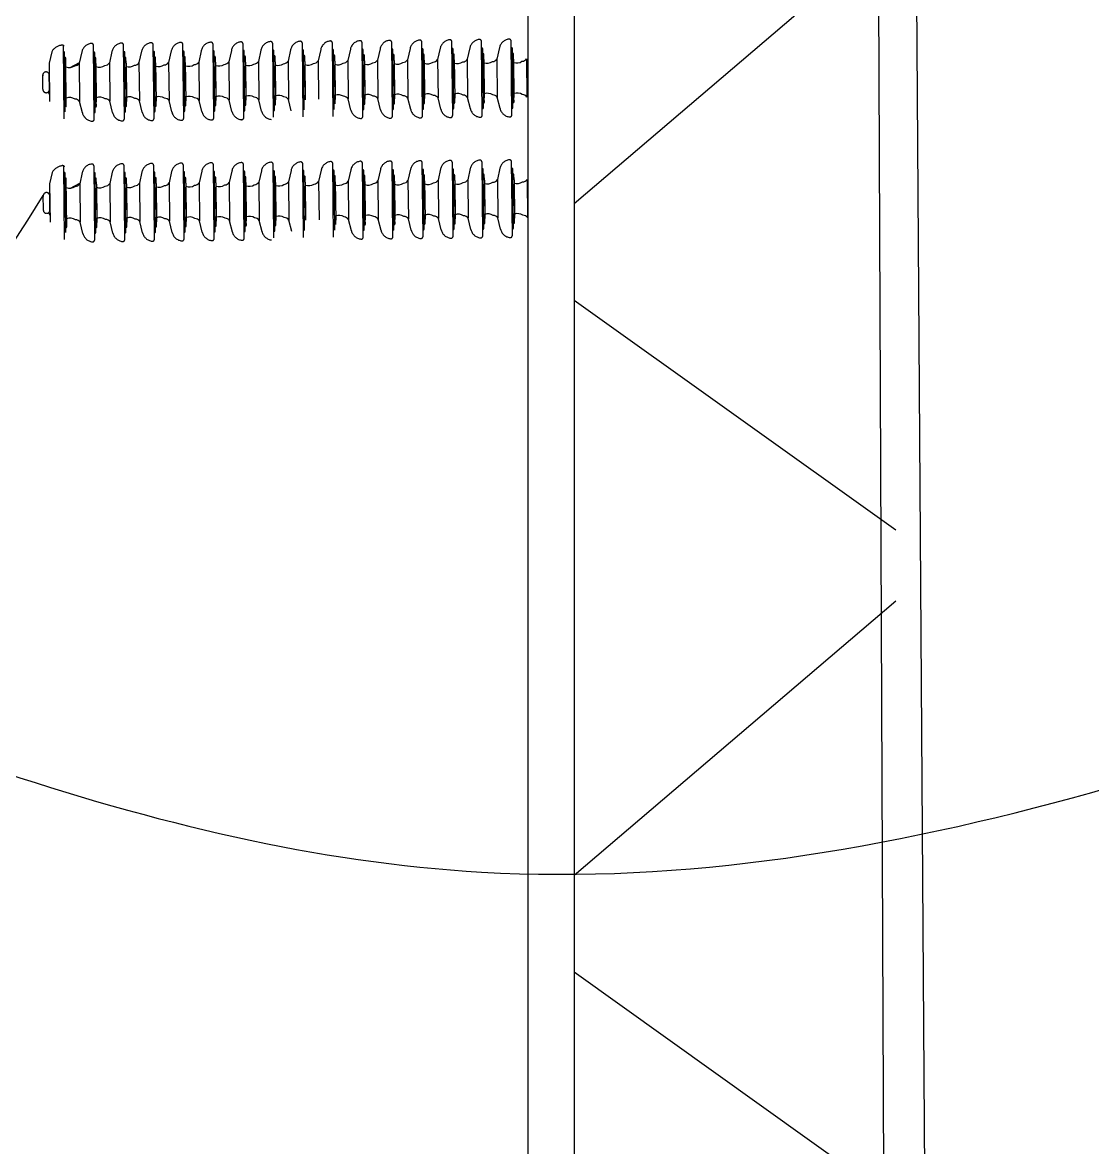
# Model space of a CAD drawing. Header units: inches. Extents: x 20.3 to 71.4, y 4.5 to 37.9.
# Drawn here: x 48.447 to 50.763, y 21.269 to 23.705 of the extents above; entities that cross this region are included whole.
import ezdxf

# ---------------------------------------------------------------- set-up
doc = ezdxf.new("R2010")
doc.units = ezdxf.units.IN
doc.header["$MEASUREMENT"] = 0
doc.linetypes.add('DASHED', pattern=[0.75, 0.5, -0.25])
doc.layers.add('DIM', color=2, linetype='Continuous')
doc.layers.add('medidas', color=3, linetype='Continuous')

msp = doc.modelspace()

# ---------------------------------------------------------------- linework, layer by layer
at = {"color": 2, "linetype": 'DASHED'}
for p, q in [((48.53757, 23.49682), (48.53595, 23.65577)), ((48.60269, 23.49657), (48.60108, 23.65553)), ((48.66781, 23.49718), (48.6662, 23.65614)), ((48.73198, 23.49788), (48.73037, 23.65684)), ((48.79616, 23.49853), (48.79454, 23.65749)), ((48.86127, 23.49919), (48.85966, 23.65815)), ((48.92639, 23.4998), (48.92478, 23.65876)), ((48.99056, 23.5005), (48.98895, 23.65946)), ((49.05474, 23.50115), (49.05312, 23.66011)), ((49.11985, 23.50177), (49.11824, 23.66072)), ((49.18403, 23.50247), (49.18241, 23.66142)), ((49.2482, 23.50312), (49.24659, 23.66208)), ((49.31332, 23.50378), (49.3117, 23.66274)), ((49.37843, 23.50439), (49.37682, 23.66335)), ((49.44261, 23.50509), (49.44099, 23.66405)), ((49.50678, 23.50574), (49.50517, 23.6647)), ((48.5105, 23.64207), (48.50501, 23.61744)), ((48.53728, 23.6417), (48.5361, 23.64169)), ((48.53978, 23.51211), (48.53848, 23.64053)), ((48.57562, 23.64182), (48.57014, 23.61719)), ((48.60241, 23.64145), (48.60122, 23.64144)), ((48.60491, 23.51186), (48.6036, 23.64028)), ((48.64074, 23.64244), (48.63526, 23.61781)), ((48.66753, 23.64207), (48.66634, 23.64205)), ((48.67002, 23.51247), (48.66872, 23.64089)), ((48.70491, 23.64314), (48.69943, 23.6185)), ((48.7317, 23.64276), (48.73051, 23.64275)), ((48.7342, 23.51317), (48.73289, 23.64159)), ((48.73419, 23.6307), (48.73301, 23.63069)), ((48.76908, 23.64379), (48.7636, 23.61916)), ((48.79587, 23.64342), (48.79469, 23.6434)), ((48.79837, 23.51383), (48.79707, 23.64224)), ((48.79836, 23.63135), (48.79718, 23.63134)), ((48.8342, 23.64445), (48.82872, 23.61982)), ((48.86099, 23.64408), (48.8598, 23.64406)), ((48.86349, 23.51449), (48.86218, 23.6429)), ((48.86348, 23.63201), (48.8623, 23.632)), ((48.89932, 23.64506), (48.89384, 23.62043)), ((48.92611, 23.64469), (48.92492, 23.64468)), ((48.9286, 23.5151), (48.9273, 23.64352)), ((48.9286, 23.63262), (48.92741, 23.63261)), ((48.96349, 23.64576), (48.95801, 23.62113)), ((48.99028, 23.64539), (48.98909, 23.64538)), ((48.99278, 23.5158), (48.99147, 23.64422)), ((48.99277, 23.63332), (48.99159, 23.63331)), ((49.02767, 23.64641), (49.02218, 23.62178)), ((49.05445, 23.64604), (49.05327, 23.64603)), ((49.05695, 23.51645), (49.05565, 23.64487)), ((49.05694, 23.63398), (49.05576, 23.63396)), ((49.09278, 23.64702), (49.0873, 23.62239)), ((49.11957, 23.64665), (49.11838, 23.64664)), ((49.12207, 23.51706), (49.12077, 23.64548)), ((49.12206, 23.63459), (49.12088, 23.63458)), ((49.15696, 23.64772), (49.15147, 23.62309)), ((49.18374, 23.64735), (49.18256, 23.64734)), ((49.18624, 23.51776), (49.18494, 23.64618)), ((49.18623, 23.63529), (49.18505, 23.63528)), ((49.22113, 23.64837), (49.21565, 23.62374)), ((49.24791, 23.648), (49.24673, 23.64799)), ((49.25041, 23.51841), (49.24911, 23.64683)), ((49.25041, 23.63594), (49.24922, 23.63593)), ((49.28625, 23.64903), (49.28076, 23.6244)), ((49.31303, 23.64866), (49.31185, 23.64865)), ((49.31553, 23.51907), (49.31423, 23.64749)), ((49.31552, 23.6366), (49.31434, 23.63659)), ((49.35136, 23.64965), (49.34588, 23.62501)), ((49.37815, 23.64927), (49.37696, 23.64926)), ((49.38065, 23.51968), (49.37935, 23.6481)), ((49.38064, 23.63721), (49.37946, 23.6372)), ((49.41554, 23.65035), (49.41005, 23.62571)), ((49.44232, 23.64997), (49.44114, 23.64996)), ((49.44482, 23.52038), (49.44352, 23.6488)), ((49.44481, 23.63791), (49.44363, 23.6379)), ((49.47971, 23.651), (49.47423, 23.62636)), ((49.5065, 23.65062), (49.50531, 23.65061)), ((49.50899, 23.52103), (49.50769, 23.64945)), ((49.50899, 23.63856), (49.5078, 23.63855)), ((48.50501, 23.61744), (48.50585, 23.53451)), ((48.53977, 23.62964), (48.53859, 23.62962)), ((48.54203, 23.52422), (48.54097, 23.62846)), ((48.57014, 23.61719), (48.57098, 23.53427)), ((48.6049, 23.62939), (48.60372, 23.62938)), ((48.60621, 23.61665), (48.60705, 23.53372)), ((48.63526, 23.61781), (48.6361, 23.53488)), ((48.67002, 23.63), (48.66883, 23.62999)), ((48.67133, 23.61726), (48.67217, 23.53434)), ((48.69943, 23.6185), (48.70027, 23.53558)), ((48.7355, 23.61796), (48.73635, 23.53504)), ((48.7636, 23.61916), (48.76444, 23.53623)), ((48.79968, 23.61861), (48.80052, 23.53569)), ((48.82872, 23.61982), (48.82956, 23.53689)), ((48.86479, 23.61927), (48.86564, 23.53635)), ((48.89384, 23.62043), (48.89468, 23.5375)), ((48.92991, 23.61989), (48.93075, 23.53696)), ((48.95801, 23.62113), (48.95885, 23.5382)), ((48.99408, 23.62059), (48.99493, 23.53766)), ((49.02218, 23.62178), (49.02302, 23.53885)), ((49.05826, 23.62124), (49.0591, 23.53831)), ((49.0873, 23.62239), (49.08814, 23.53946)), ((49.12337, 23.62185), (49.12422, 23.53892)), ((49.15147, 23.62309), (49.15231, 23.54016)), ((49.18755, 23.62255), (49.18839, 23.53962)), ((49.21565, 23.62374), (49.21649, 23.54082)), ((49.25172, 23.6232), (49.25256, 23.54027)), ((49.28076, 23.6244), (49.2816, 23.54148)), ((49.31684, 23.62386), (49.31768, 23.54093)), ((49.34588, 23.62501), (49.34672, 23.54209)), ((49.38195, 23.62447), (49.3828, 23.54155)), ((49.41005, 23.62571), (49.41089, 23.54279)), ((49.44613, 23.62517), (49.44697, 23.54225)), ((49.47423, 23.62636), (49.47507, 23.54344)), ((49.5103, 23.62582), (49.51114, 23.5429)), ((48.4914, 23.56142), (48.49109, 23.59206)), ((48.50558, 23.56157), (48.50527, 23.5922)), ((48.54165, 23.56102), (48.54134, 23.59166)), ((48.60678, 23.56078), (48.60647, 23.59142)), ((48.6719, 23.56139), (48.67159, 23.59203)), ((48.73607, 23.56209), (48.73576, 23.59273)), ((48.80024, 23.56274), (48.79993, 23.59338)), ((48.86536, 23.5634), (48.86505, 23.59404)), ((48.93048, 23.56401), (48.93017, 23.59465)), ((48.99465, 23.56471), (48.99434, 23.59535)), ((49.05882, 23.56536), (49.05851, 23.596)), ((49.12394, 23.56597), (49.12363, 23.59661)), ((49.18811, 23.56667), (49.1878, 23.59731)), ((49.25229, 23.56732), (49.25198, 23.59796)), ((49.3174, 23.56799), (49.31709, 23.59862)), ((49.38252, 23.5686), (49.38221, 23.59924)), ((49.44669, 23.5693), (49.44638, 23.59994)), ((49.51087, 23.56995), (49.51056, 23.60059)), ((48.57696, 23.50975), (48.57098, 23.53427)), ((48.64208, 23.51036), (48.6361, 23.53488)), ((48.70625, 23.51106), (48.70027, 23.53558)), ((48.77042, 23.51171), (48.76444, 23.53623)), ((48.83554, 23.51237), (48.82956, 23.53689)), ((48.90066, 23.51299), (48.89468, 23.5375)), ((48.96483, 23.51369), (48.95885, 23.5382)), ((49.029, 23.51434), (49.02302, 23.53885)), ((49.1583, 23.51565), (49.15231, 23.54016)), ((49.22247, 23.5163), (49.21649, 23.54082)), ((49.28759, 23.51696), (49.2816, 23.54148)), ((49.3527, 23.51757), (49.34672, 23.54209)), ((49.41688, 23.51827), (49.41089, 23.54279)), ((49.48105, 23.51892), (49.47507, 23.54344)), ((48.60373, 23.51067), (48.60255, 23.51065)), ((48.60598, 23.52278), (48.6048, 23.52277)), ((48.66885, 23.51128), (48.66767, 23.51127)), ((48.6711, 23.52339), (48.66991, 23.52338)), ((48.73302, 23.51198), (48.73184, 23.51197)), ((48.73527, 23.52409), (48.73409, 23.52408)), ((48.7972, 23.51263), (48.79601, 23.51262)), ((48.79944, 23.52474), (48.79826, 23.52473)), ((48.86231, 23.51329), (48.86113, 23.51328)), ((48.86456, 23.5254), (48.86338, 23.52539)), ((48.92743, 23.5139), (48.92625, 23.51389)), ((48.92968, 23.52601), (48.92849, 23.526)), ((48.9916, 23.5146), (48.99042, 23.51459)), ((48.99385, 23.52671), (48.99267, 23.5267)), ((49.18507, 23.51656), (49.18388, 23.51655)), ((49.18732, 23.52868), (49.18613, 23.52866)), ((49.24924, 23.51721), (49.24806, 23.5172)), ((49.25149, 23.52933), (49.2503, 23.52931)), ((49.31436, 23.51788), (49.31317, 23.51786)), ((49.31661, 23.52999), (49.31542, 23.52997)), ((49.37948, 23.51849), (49.37829, 23.51848)), ((49.38172, 23.5306), (49.38054, 23.53059)), ((49.44365, 23.51919), (49.44246, 23.51917)), ((49.4459, 23.5313), (49.44471, 23.53129)), ((49.50782, 23.51984), (49.50664, 23.51983)), ((49.51007, 23.53195), (49.50888, 23.53194)), ((48.53853, 23.23557), (48.53692, 23.39453)), ((48.60365, 23.23533), (48.60204, 23.39429)), ((48.66877, 23.23594), (48.66716, 23.3949)), ((48.73294, 23.23664), (48.73133, 23.3956)), ((48.79712, 23.23729), (48.7955, 23.39625)), ((48.86223, 23.23795), (48.86062, 23.39691)), ((48.92735, 23.23856), (48.92574, 23.39752)), ((48.99152, 23.23926), (48.98991, 23.39822)), ((49.0557, 23.23991), (49.05408, 23.39887)), ((49.12081, 23.24052), (49.1192, 23.39948)), ((49.18499, 23.24122), (49.18337, 23.40018)), ((49.22209, 23.38713), (49.21661, 23.3625)), ((49.24916, 23.24188), (49.24755, 23.40083)), ((49.28721, 23.38779), (49.28172, 23.36316)), ((49.31428, 23.24254), (49.31267, 23.40149)), ((49.31399, 23.38742), (49.31281, 23.38741)), ((49.35232, 23.3884), (49.34684, 23.36377)), ((49.37939, 23.24315), (49.37778, 23.40211)), ((49.37911, 23.38803), (49.37793, 23.38802)), ((49.4165, 23.3891), (49.41101, 23.36447)), ((49.44357, 23.24385), (49.44196, 23.40281)), ((49.44328, 23.38873), (49.4421, 23.38872)), ((49.44578, 23.25914), (49.44448, 23.38756)), ((49.48067, 23.38976), (49.47519, 23.36512)), ((49.50774, 23.2445), (49.50613, 23.40346)), ((49.50746, 23.38938), (49.50627, 23.38937)), ((49.50996, 23.25979), (49.50865, 23.38821)), ((48.51146, 23.38083), (48.50597, 23.3562)), ((48.53824, 23.38046), (48.53706, 23.38045)), ((48.54074, 23.25087), (48.53944, 23.37929)), ((48.54073, 23.3684), (48.53955, 23.36838)), ((48.54299, 23.26298), (48.54193, 23.36722)), ((48.57658, 23.38058), (48.5711, 23.35595)), ((48.60337, 23.38021), (48.60218, 23.3802)), ((48.60587, 23.25062), (48.60457, 23.37904)), ((48.60586, 23.36815), (48.60468, 23.36814)), ((48.6417, 23.3812), (48.63622, 23.35656)), ((48.66849, 23.38082), (48.6673, 23.38081)), ((48.67099, 23.25123), (48.66968, 23.37965)), ((48.67098, 23.36876), (48.66979, 23.36875)), ((48.70587, 23.3819), (48.70039, 23.35726)), ((48.73266, 23.38152), (48.73147, 23.38151)), ((48.73516, 23.25193), (48.73386, 23.38035)), ((48.73515, 23.36946), (48.73397, 23.36945)), ((48.77005, 23.38255), (48.76456, 23.35791)), ((48.79683, 23.38217), (48.79565, 23.38216)), ((48.79933, 23.25258), (48.79803, 23.381)), ((48.79932, 23.37011), (48.79814, 23.3701)), ((48.83516, 23.38321), (48.82968, 23.35857)), ((48.86195, 23.38283), (48.86076, 23.38282)), ((48.86445, 23.25324), (48.86315, 23.38166)), ((48.86444, 23.37077), (48.86326, 23.37076)), ((48.90028, 23.38382), (48.8948, 23.35919)), ((48.92707, 23.38345), (48.92588, 23.38343)), ((48.92957, 23.25386), (48.92826, 23.38227)), ((48.92956, 23.37138), (48.92837, 23.37137)), ((48.96445, 23.38452), (48.95897, 23.35989)), ((48.99124, 23.38415), (48.99005, 23.38413)), ((48.99374, 23.25456), (48.99244, 23.38297)), ((48.99373, 23.37208), (48.99255, 23.37207)), ((49.02863, 23.38517), (49.02314, 23.36054)), ((49.05541, 23.3848), (49.05423, 23.38479)), ((49.05791, 23.25521), (49.05661, 23.38362)), ((49.0579, 23.37273), (49.05672, 23.37272)), ((49.09374, 23.38578), (49.08826, 23.36115)), ((49.12053, 23.38541), (49.11934, 23.3854)), ((49.12303, 23.25582), (49.12173, 23.38424)), ((49.12302, 23.37335), (49.12184, 23.37333)), ((49.15792, 23.38648), (49.15243, 23.36185)), ((49.1847, 23.38611), (49.18352, 23.3861)), ((49.1872, 23.25652), (49.1859, 23.38494)), ((49.18719, 23.37405), (49.18601, 23.37403)), ((49.24888, 23.38676), (49.24769, 23.38675)), ((49.25138, 23.25717), (49.25007, 23.38559)), ((49.25137, 23.3747), (49.25018, 23.37468)), ((49.28172, 23.36316), (49.28256, 23.28023)), ((49.31649, 23.25783), (49.31519, 23.38625)), ((49.31648, 23.37536), (49.3153, 23.37535)), ((49.34684, 23.36377), (49.34768, 23.28085)), ((49.38161, 23.25844), (49.38031, 23.38686)), ((49.3816, 23.37597), (49.38042, 23.37596)), ((49.38292, 23.36323), (49.38376, 23.2803)), ((49.41101, 23.36447), (49.41185, 23.28155)), ((49.44577, 23.37667), (49.44459, 23.37666)), ((49.44709, 23.36393), (49.44793, 23.281)), ((49.47519, 23.36512), (49.47603, 23.2822)), ((49.50995, 23.37732), (49.50876, 23.37731)), ((49.51126, 23.36458), (49.5121, 23.28166)), ((48.50597, 23.3562), (48.50681, 23.27327)), ((48.5711, 23.35595), (48.57194, 23.27303)), ((48.60717, 23.35541), (48.60802, 23.27248)), ((48.63622, 23.35656), (48.63706, 23.27364)), ((48.67229, 23.35602), (48.67313, 23.2731)), ((48.70039, 23.35726), (48.70123, 23.27434)), ((48.73646, 23.35672), (48.73731, 23.27379)), ((48.76456, 23.35791), (48.7654, 23.27499)), ((48.80064, 23.35737), (48.80148, 23.27445)), ((48.82968, 23.35857), (48.83052, 23.27565)), ((48.86575, 23.35803), (48.8666, 23.27511)), ((48.8948, 23.35919), (48.89564, 23.27626)), ((48.93087, 23.35864), (48.93171, 23.27572)), ((48.95897, 23.35989), (48.95981, 23.27696)), ((48.99504, 23.35934), (48.99589, 23.27642)), ((49.02314, 23.36054), (49.02398, 23.27761)), ((49.05922, 23.36), (49.06006, 23.27707)), ((49.08826, 23.36115), (49.0891, 23.27822)), ((49.12434, 23.36061), (49.12518, 23.27768)), ((49.15243, 23.36185), (49.15327, 23.27892)), ((49.18851, 23.36131), (49.18935, 23.27838)), ((49.21661, 23.3625), (49.21745, 23.27957)), ((49.25268, 23.36196), (49.25352, 23.27903)), ((49.3178, 23.36262), (49.31864, 23.27969)), ((49.44766, 23.30806), (49.44734, 23.33869)), ((49.51183, 23.30871), (49.51152, 23.33935)), ((48.49236, 23.30018), (48.49205, 23.33082)), ((48.50654, 23.30032), (48.50623, 23.33096)), ((48.54262, 23.29978), (48.5423, 23.33042)), ((48.60774, 23.29953), (48.60743, 23.33017)), ((48.67286, 23.30015), (48.67255, 23.33079)), ((48.73703, 23.30085), (48.73672, 23.33149)), ((48.8012, 23.3015), (48.80089, 23.33214)), ((48.86632, 23.30216), (48.86601, 23.3328)), ((48.93144, 23.30277), (48.93113, 23.33341)), ((48.99561, 23.30347), (48.9953, 23.33411)), ((49.05979, 23.30412), (49.05947, 23.33476)), ((49.1249, 23.30473), (49.12459, 23.33537)), ((49.18908, 23.30543), (49.18876, 23.33607)), ((49.25325, 23.30608), (49.25294, 23.33672)), ((49.31837, 23.30674), (49.31805, 23.33738)), ((49.38348, 23.30736), (49.38317, 23.33799)), ((48.57792, 23.24851), (48.57194, 23.27303)), ((48.64304, 23.24912), (48.63706, 23.27364)), ((48.70721, 23.24982), (48.70123, 23.27434)), ((48.77139, 23.25047), (48.7654, 23.27499)), ((48.8365, 23.25113), (48.83052, 23.27565)), ((48.90162, 23.25174), (48.89564, 23.27626)), ((48.96579, 23.25244), (48.95981, 23.27696)), ((48.99481, 23.26547), (48.99363, 23.26546)), ((49.02997, 23.2531), (49.02398, 23.27761)), ((49.15926, 23.25441), (49.15327, 23.27892)), ((49.18828, 23.26743), (49.18709, 23.26742)), ((49.22343, 23.25506), (49.21745, 23.27957)), ((49.25245, 23.26808), (49.25126, 23.26807)), ((49.28855, 23.25572), (49.28256, 23.28023)), ((49.31757, 23.26875), (49.31638, 23.26873)), ((49.35366, 23.25633), (49.34768, 23.28085)), ((49.38268, 23.26936), (49.3815, 23.26935)), ((49.41784, 23.25703), (49.41185, 23.28155)), ((49.44686, 23.27006), (49.44567, 23.27004)), ((49.48201, 23.25768), (49.47603, 23.2822)), ((49.51103, 23.27071), (49.50984, 23.2707)), ((48.6047, 23.24942), (48.60351, 23.24941)), ((48.60694, 23.26154), (48.60576, 23.26152)), ((48.66981, 23.25004), (48.66863, 23.25002)), ((48.67206, 23.26215), (48.67087, 23.26214)), ((48.73399, 23.25074), (48.7328, 23.25072)), ((48.73623, 23.26285), (48.73505, 23.26284)), ((48.79816, 23.25139), (48.79697, 23.25138)), ((48.80041, 23.2635), (48.79922, 23.26349)), ((48.86328, 23.25205), (48.86209, 23.25204)), ((48.86552, 23.26416), (48.86434, 23.26415)), ((48.92839, 23.25266), (48.92721, 23.25265)), ((48.93064, 23.26477), (48.92946, 23.26476)), ((48.99257, 23.25336), (48.99138, 23.25335)), ((49.18603, 23.25532), (49.18484, 23.25531)), ((49.2502, 23.25597), (49.24902, 23.25596)), ((49.31532, 23.25663), (49.31413, 23.25662)), ((49.38044, 23.25725), (49.37925, 23.25723)), ((49.44461, 23.25795), (49.44342, 23.25793)), ((49.50878, 23.2586), (49.5076, 23.25858))]:
    msp.add_line(p, q, dxfattribs=at)
at = {"color": 2}
for p, q in [((48.86479, 23.61927), (48.86468, 23.63084)), ((48.92991, 23.61989), (48.92979, 23.63145)), ((48.99408, 23.62059), (48.99397, 23.63215)), ((49.05826, 23.62124), (49.05814, 23.6328)), ((49.12337, 23.62185), (49.12326, 23.63341)), ((49.18755, 23.62255), (49.18743, 23.63411)), ((49.25172, 23.6232), (49.2516, 23.63477)), ((49.31684, 23.62386), (49.31672, 23.63543)), ((49.38195, 23.62447), (49.38184, 23.63604)), ((49.44613, 23.62517), (49.44601, 23.63674)), ((49.5103, 23.62582), (49.51018, 23.63739)), ((48.55012, 23.60806), (48.57052, 23.61891)), ((48.60621, 23.61665), (48.6061, 23.62822)), ((48.67133, 23.61726), (48.67121, 23.62883)), ((48.7355, 23.61796), (48.73539, 23.62953)), ((48.79968, 23.61861), (48.79956, 23.63018)), ((49.5384, 23.62702), (49.53924, 23.54409)), ((48.60715, 23.52397), (48.60705, 23.53372)), ((48.67227, 23.52459), (48.67217, 23.53434)), ((48.73644, 23.52529), (48.73635, 23.53504)), ((48.80062, 23.52594), (48.80052, 23.53569)), ((48.86573, 23.5266), (48.86564, 23.53635)), ((48.93085, 23.52721), (48.93075, 23.53696)), ((48.99502, 23.52791), (48.99493, 23.53766)), ((49.12431, 23.52917), (49.12422, 23.53892)), ((49.18849, 23.52987), (49.18839, 23.53962)), ((49.25266, 23.53052), (49.25256, 23.54027)), ((49.31778, 23.53118), (49.31768, 23.54093)), ((49.3829, 23.5318), (49.3828, 23.54155)), ((49.44707, 23.5325), (49.44697, 23.54225)), ((49.51124, 23.53315), (49.51114, 23.5429)), ((48.60717, 23.35541), (48.60706, 23.36698)), ((48.67229, 23.35602), (48.67217, 23.36759)), ((48.73646, 23.35672), (48.73635, 23.36829)), ((48.80064, 23.35737), (48.80052, 23.36894)), ((48.86575, 23.35803), (48.86564, 23.3696)), ((48.93087, 23.35864), (48.93075, 23.37021)), ((48.99504, 23.35934), (48.99493, 23.37091)), ((49.05922, 23.36), (49.0591, 23.37156)), ((49.12434, 23.36061), (49.12422, 23.37217)), ((49.18851, 23.36131), (49.18839, 23.37287)), ((49.25268, 23.36196), (49.25256, 23.37352)), ((49.3178, 23.36262), (49.31768, 23.37418)), ((49.38292, 23.36323), (49.3828, 23.3748)), ((49.44709, 23.36393), (49.44697, 23.3755)), ((49.51126, 23.36458), (49.51114, 23.37615)), ((49.53936, 23.36577), (49.5402, 23.28285)), ((48.55108, 23.34681), (48.57148, 23.35766)), ((48.60811, 23.26273), (48.60802, 23.27248)), ((48.67323, 23.26334), (48.67313, 23.2731)), ((48.7374, 23.26404), (48.73731, 23.27379)), ((48.80158, 23.2647), (48.80148, 23.27445)), ((48.8667, 23.26536), (48.8666, 23.27511)), ((48.93181, 23.26597), (48.93171, 23.27572)), ((48.99599, 23.26667), (48.99589, 23.27642)), ((49.12528, 23.26793), (49.12518, 23.27768)), ((49.18945, 23.26863), (49.18935, 23.27838)), ((49.25362, 23.26928), (49.25352, 23.27903)), ((49.31874, 23.26994), (49.31864, 23.27969)), ((49.38386, 23.27055), (49.38376, 23.2803)), ((49.44803, 23.27125), (49.44793, 23.281)), ((49.5122, 23.2719), (49.5121, 23.28166))]:
    msp.add_line(p, q, dxfattribs=at)
for points in [[(48.50285, 23.55492), (48.5057, 23.54956)], [(48.50381, 23.29367), (48.50666, 23.28832)]]:
    msp.add_lwpolyline(points, dxfattribs=at)
at = {"color": 2, "linetype": 'DASHED'}
for centre, radius, start, end in [((48.5354, 23.62761), 0.0288, 99.64599, 149.84696), ((48.5331, 23.65199), 0.00474, 25.55611, 122.27403), ((48.59875, 23.63668), 0.02369, 97.29915, 167.45121), ((48.59634, 23.65548), 0.00474, 0.58123, 97.29915), ((48.66387, 23.63729), 0.02369, 97.29915, 167.45121), ((48.66146, 23.65609), 0.00474, 0.58123, 97.29915), ((48.72804, 23.63799), 0.02369, 97.29915, 167.45121), ((48.72563, 23.65679), 0.00474, 0.58123, 97.29915), ((48.79221, 23.63864), 0.02369, 97.29915, 167.45121), ((48.7898, 23.65744), 0.00474, 0.58123, 97.29915), ((48.85733, 23.6393), 0.02369, 97.29915, 167.45121), ((48.85492, 23.6581), 0.00474, 0.58123, 97.29915), ((48.92245, 23.63991), 0.02369, 97.29915, 167.45121), ((48.92004, 23.65871), 0.00474, 0.58123, 97.29915), ((48.98662, 23.64061), 0.02369, 97.29915, 167.45121), ((48.98421, 23.65941), 0.00474, 0.58123, 97.29915), ((49.05079, 23.64126), 0.02369, 97.29915, 167.45121), ((49.04839, 23.66006), 0.00474, 0.58123, 97.29915), ((49.11591, 23.64187), 0.02369, 97.29915, 167.45121), ((49.1135, 23.66068), 0.00474, 0.58123, 97.29915), ((49.18008, 23.64257), 0.02369, 97.29915, 167.45121), ((49.17768, 23.66138), 0.00474, 0.58123, 97.29915), ((49.24426, 23.64323), 0.02369, 97.29915, 167.45121), ((49.24185, 23.66203), 0.00474, 0.58123, 97.29915), ((49.30937, 23.64389), 0.02369, 97.29915, 167.45121), ((49.30697, 23.66269), 0.00474, 0.58123, 97.29915), ((49.37449, 23.6445), 0.02369, 97.29915, 167.45121), ((49.37208, 23.6633), 0.00474, 0.58123, 97.29915), ((49.43866, 23.6452), 0.02369, 97.29915, 167.45121), ((49.43626, 23.664), 0.00474, 0.58123, 97.29915), ((49.50284, 23.64585), 0.02369, 97.29915, 167.45121), ((49.50043, 23.66465), 0.00474, 0.58123, 97.29915), ((48.53729, 23.64052), 0.00118, 0.58123, 90.58123), ((48.60242, 23.64027), 0.00118, 0.58123, 90.58123), ((48.66754, 23.64088), 0.00118, 0.58123, 90.58123), ((48.73171, 23.64158), 0.00118, 0.58123, 90.58123), ((48.7342, 23.62952), 0.00118, 0.58123, 90.58123), ((48.79588, 23.64223), 0.00118, 0.58123, 90.58123), ((48.79838, 23.63017), 0.00118, 0.58123, 90.58123), ((48.861, 23.64289), 0.00118, 0.58123, 90.58123), ((48.86349, 23.63083), 0.00118, 0.58123, 90.58123), ((48.92612, 23.6435), 0.00118, 0.58123, 90.58123), ((48.92861, 23.63144), 0.00118, 0.58123, 90.58123), ((48.99029, 23.6442), 0.00118, 0.58123, 90.58123), ((48.99278, 23.63214), 0.00118, 0.58123, 90.58123), ((49.05446, 23.64485), 0.00118, 0.58123, 90.58123), ((49.05696, 23.63279), 0.00118, 0.58123, 90.58123), ((49.11958, 23.64547), 0.00118, 0.58123, 90.58123), ((49.12207, 23.6334), 0.00118, 0.58123, 90.58123), ((49.18375, 23.64617), 0.00118, 0.58123, 90.58123), ((49.18625, 23.6341), 0.00118, 0.58123, 90.58123), ((49.24793, 23.64682), 0.00118, 0.58123, 90.58123), ((49.25042, 23.63475), 0.00118, 0.58123, 90.58123), ((49.31304, 23.64748), 0.00118, 0.58123, 90.58123), ((49.31554, 23.63541), 0.00118, 0.58123, 90.58123), ((49.37816, 23.64809), 0.00118, 0.58123, 90.58123), ((49.38065, 23.63603), 0.00118, 0.58123, 90.58123), ((49.44233, 23.64879), 0.00118, 0.58123, 90.58123), ((49.44483, 23.63673), 0.00118, 0.58123, 90.58123), ((49.50651, 23.64944), 0.00118, 0.58123, 90.58123), ((49.509, 23.63738), 0.00118, 0.58123, 90.58123), ((48.53979, 23.62845), 0.00118, 0.58123, 90.58123), ((48.60491, 23.62821), 0.00118, 0.58123, 90.58123), ((48.67003, 23.62882), 0.00118, 0.58123, 90.58123), ((48.49819, 23.59122), 0.00715, 353.28594, 187.87653), ((48.4985, 23.56059), 0.00715, 173.28594, 7.87653), ((48.54084, 23.52421), 0.00118, 270.58123, 0.58123), ((48.59998, 23.51537), 0.02369, 193.71125, 263.86332), ((48.60372, 23.51185), 0.00118, 270.58123, 0.58123), ((48.60597, 23.52396), 0.00118, 270.58123, 0.58123), ((48.6651, 23.51598), 0.02369, 193.71125, 263.86332), ((48.66884, 23.51246), 0.00118, 270.58123, 0.58123), ((48.67109, 23.52457), 0.00118, 270.58123, 0.58123), ((48.72927, 23.51668), 0.02369, 193.71125, 263.86332), ((48.73301, 23.51316), 0.00118, 270.58123, 0.58123), ((48.73526, 23.52527), 0.00118, 270.58123, 0.58123), ((48.79344, 23.51733), 0.02369, 193.71125, 263.86332), ((48.79719, 23.51381), 0.00118, 270.58123, 0.58123), ((48.79943, 23.52592), 0.00118, 270.58123, 0.58123), ((48.85856, 23.51799), 0.02369, 193.71125, 263.86332), ((48.8623, 23.51447), 0.00118, 270.58123, 0.58123), ((48.86455, 23.52659), 0.00118, 270.58123, 0.58123), ((48.92368, 23.5186), 0.02369, 193.71125, 263.86332), ((48.92742, 23.51509), 0.00118, 270.58123, 0.58123), ((48.92967, 23.5272), 0.00118, 270.58123, 0.58123), ((48.98785, 23.5193), 0.02369, 193.71125, 263.86332), ((48.99159, 23.51579), 0.00118, 270.58123, 0.58123), ((48.99384, 23.5279), 0.00118, 270.58123, 0.58123), ((49.18131, 23.52126), 0.02369, 193.71125, 263.86332), ((49.18506, 23.51775), 0.00118, 270.58123, 0.58123), ((49.1873, 23.52986), 0.00118, 270.58123, 0.58123), ((49.24549, 23.52192), 0.02369, 193.71125, 263.86332), ((49.24923, 23.5184), 0.00118, 270.58123, 0.58123), ((49.25148, 23.53051), 0.00118, 270.58123, 0.58123), ((49.3106, 23.52258), 0.02369, 193.71125, 263.86332), ((49.31435, 23.51906), 0.00118, 270.58123, 0.58123), ((49.31659, 23.53117), 0.00118, 270.58123, 0.58123), ((49.37572, 23.52319), 0.02369, 193.71125, 263.86332), ((49.37946, 23.51967), 0.00118, 270.58123, 0.58123), ((49.38171, 23.53178), 0.00118, 270.58123, 0.58123), ((49.43989, 23.52389), 0.02369, 193.71125, 263.86332), ((49.44364, 23.52037), 0.00118, 270.58123, 0.58123), ((49.44588, 23.53248), 0.00118, 270.58123, 0.58123), ((49.50407, 23.52454), 0.02369, 193.71125, 263.86332), ((49.50781, 23.52102), 0.00118, 270.58123, 0.58123), ((49.51006, 23.53313), 0.00118, 270.58123, 0.58123), ((48.59795, 23.49652), 0.00474, 263.86332, 0.58123), ((48.66307, 23.49713), 0.00474, 263.86332, 0.58123), ((48.72724, 23.49783), 0.00474, 263.86332, 0.58123), ((48.79142, 23.49848), 0.00474, 263.86332, 0.58123), ((48.85653, 23.49914), 0.00474, 263.86332, 0.58123), ((48.92165, 23.49976), 0.00474, 263.86332, 0.58123), ((49.17929, 23.50242), 0.00474, 263.86332, 0.58123), ((49.24346, 23.50307), 0.00474, 263.86332, 0.58123), ((49.30858, 23.50373), 0.00474, 263.86332, 0.58123), ((49.3737, 23.50434), 0.00474, 263.86332, 0.58123), ((49.43787, 23.50504), 0.00474, 263.86332, 0.58123), ((49.50204, 23.50569), 0.00474, 263.86332, 0.58123), ((48.53636, 23.36637), 0.0288, 99.64599, 149.84696), ((48.53406, 23.39075), 0.00474, 25.55611, 122.27403), ((48.59971, 23.37544), 0.02369, 97.29915, 167.45121), ((48.5973, 23.39424), 0.00474, 0.58123, 97.29915), ((48.66483, 23.37605), 0.02369, 97.29915, 167.45121), ((48.66242, 23.39485), 0.00474, 0.58123, 97.29915), ((48.729, 23.37675), 0.02369, 97.29915, 167.45121), ((48.72659, 23.39555), 0.00474, 0.58123, 97.29915), ((48.79317, 23.3774), 0.02369, 97.29915, 167.45121), ((48.79077, 23.3962), 0.00474, 0.58123, 97.29915), ((48.85829, 23.37806), 0.02369, 97.29915, 167.45121), ((48.85588, 23.39686), 0.00474, 0.58123, 97.29915), ((48.92341, 23.37867), 0.02369, 97.29915, 167.45121), ((48.921, 23.39747), 0.00474, 0.58123, 97.29915), ((48.98758, 23.37937), 0.02369, 97.29915, 167.45121), ((48.98517, 23.39817), 0.00474, 0.58123, 97.29915), ((49.05175, 23.38002), 0.02369, 97.29915, 167.45121), ((49.04935, 23.39882), 0.00474, 0.58123, 97.29915), ((49.11687, 23.38063), 0.02369, 97.29915, 167.45121), ((49.11446, 23.39944), 0.00474, 0.58123, 97.29915), ((49.18104, 23.38133), 0.02369, 97.29915, 167.45121), ((49.17864, 23.40013), 0.00474, 0.58123, 97.29915), ((49.24522, 23.38198), 0.02369, 97.29915, 167.45121), ((49.24281, 23.40079), 0.00474, 0.58123, 97.29915), ((49.31033, 23.38264), 0.02369, 97.29915, 167.45121), ((49.30793, 23.40145), 0.00474, 0.58123, 97.29915), ((49.314, 23.38624), 0.00118, 0.58123, 90.58123), ((49.37545, 23.38326), 0.02369, 97.29915, 167.45121), ((49.37304, 23.40206), 0.00474, 0.58123, 97.29915), ((49.37912, 23.38685), 0.00118, 0.58123, 90.58123), ((49.43962, 23.38396), 0.02369, 97.29915, 167.45121), ((49.43722, 23.40276), 0.00474, 0.58123, 97.29915), ((49.44329, 23.38755), 0.00118, 0.58123, 90.58123), ((49.5038, 23.38461), 0.02369, 97.29915, 167.45121), ((49.50139, 23.40341), 0.00474, 0.58123, 97.29915), ((49.50747, 23.3882), 0.00118, 0.58123, 90.58123), ((48.53825, 23.37927), 0.00118, 0.58123, 90.58123), ((48.54075, 23.36721), 0.00118, 0.58123, 90.58123), ((48.60338, 23.37903), 0.00118, 0.58123, 90.58123), ((48.60587, 23.36696), 0.00118, 0.58123, 90.58123), ((48.6685, 23.37964), 0.00118, 0.58123, 90.58123), ((48.67099, 23.36758), 0.00118, 0.58123, 90.58123), ((48.73267, 23.38034), 0.00118, 0.58123, 90.58123), ((48.73516, 23.36828), 0.00118, 0.58123, 90.58123), ((48.79684, 23.38099), 0.00118, 0.58123, 90.58123), ((48.79934, 23.36893), 0.00118, 0.58123, 90.58123), ((48.86196, 23.38165), 0.00118, 0.58123, 90.58123), ((48.86445, 23.36959), 0.00118, 0.58123, 90.58123), ((48.92708, 23.38226), 0.00118, 0.58123, 90.58123), ((48.92957, 23.3702), 0.00118, 0.58123, 90.58123), ((48.99125, 23.38296), 0.00118, 0.58123, 90.58123), ((48.99374, 23.3709), 0.00118, 0.58123, 90.58123), ((49.05542, 23.38361), 0.00118, 0.58123, 90.58123), ((49.05792, 23.37155), 0.00118, 0.58123, 90.58123), ((49.12054, 23.38422), 0.00118, 0.58123, 90.58123), ((49.12303, 23.37216), 0.00118, 0.58123, 90.58123), ((49.18471, 23.38492), 0.00118, 0.58123, 90.58123), ((49.18721, 23.37286), 0.00118, 0.58123, 90.58123), ((49.24889, 23.38558), 0.00118, 0.58123, 90.58123), ((49.25138, 23.37351), 0.00118, 0.58123, 90.58123), ((49.3165, 23.37417), 0.00118, 0.58123, 90.58123), ((49.38161, 23.37478), 0.00118, 0.58123, 90.58123), ((49.44579, 23.37548), 0.00118, 0.58123, 90.58123), ((49.50996, 23.37614), 0.00118, 0.58123, 90.58123), ((48.49915, 23.32998), 0.00715, 353.28594, 187.87653), ((48.49946, 23.29934), 0.00715, 173.28594, 7.87653), ((48.86551, 23.26534), 0.00118, 270.58123, 0.58123), ((48.93063, 23.26596), 0.00118, 270.58123, 0.58123), ((48.9948, 23.26666), 0.00118, 270.58123, 0.58123), ((49.18826, 23.26862), 0.00118, 270.58123, 0.58123), ((49.25244, 23.26927), 0.00118, 270.58123, 0.58123), ((49.31755, 23.26993), 0.00118, 270.58123, 0.58123), ((49.38267, 23.27054), 0.00118, 270.58123, 0.58123), ((49.44684, 23.27124), 0.00118, 270.58123, 0.58123), ((49.51102, 23.27189), 0.00118, 270.58123, 0.58123), ((48.5418, 23.26297), 0.00118, 270.58123, 0.58123), ((48.60094, 23.25413), 0.02369, 193.71125, 263.86332), ((48.60468, 23.25061), 0.00118, 270.58123, 0.58123), ((48.60693, 23.26272), 0.00118, 270.58123, 0.58123), ((48.66606, 23.25474), 0.02369, 193.71125, 263.86332), ((48.6698, 23.25122), 0.00118, 270.58123, 0.58123), ((48.67205, 23.26333), 0.00118, 270.58123, 0.58123), ((48.73023, 23.25544), 0.02369, 193.71125, 263.86332), ((48.73397, 23.25192), 0.00118, 270.58123, 0.58123), ((48.73622, 23.26403), 0.00118, 270.58123, 0.58123), ((48.7944, 23.25609), 0.02369, 193.71125, 263.86332), ((48.79815, 23.25257), 0.00118, 270.58123, 0.58123), ((48.80039, 23.26468), 0.00118, 270.58123, 0.58123), ((48.85952, 23.25675), 0.02369, 193.71125, 263.86332), ((48.86326, 23.25323), 0.00118, 270.58123, 0.58123), ((48.92464, 23.25736), 0.02369, 193.71125, 263.86332), ((48.92838, 23.25384), 0.00118, 270.58123, 0.58123), ((48.98881, 23.25806), 0.02369, 193.71125, 263.86332), ((48.99255, 23.25454), 0.00118, 270.58123, 0.58123), ((49.18228, 23.26002), 0.02369, 193.71125, 263.86332), ((49.18025, 23.24118), 0.00474, 263.86332, 0.58123), ((49.18602, 23.25651), 0.00118, 270.58123, 0.58123), ((49.24645, 23.26067), 0.02369, 193.71125, 263.86332), ((49.24442, 23.24183), 0.00474, 263.86332, 0.58123), ((49.25019, 23.25716), 0.00118, 270.58123, 0.58123), ((49.31157, 23.26133), 0.02369, 193.71125, 263.86332), ((49.30954, 23.24249), 0.00474, 263.86332, 0.58123), ((49.31531, 23.25782), 0.00118, 270.58123, 0.58123), ((49.37668, 23.26195), 0.02369, 193.71125, 263.86332), ((49.37466, 23.2431), 0.00474, 263.86332, 0.58123), ((49.38042, 23.25843), 0.00118, 270.58123, 0.58123), ((49.44086, 23.26265), 0.02369, 193.71125, 263.86332), ((49.43883, 23.2438), 0.00474, 263.86332, 0.58123), ((49.4446, 23.25913), 0.00118, 270.58123, 0.58123), ((49.50503, 23.2633), 0.02369, 193.71125, 263.86332), ((49.503, 23.24445), 0.00474, 263.86332, 0.58123), ((49.50877, 23.25978), 0.00118, 270.58123, 0.58123), ((48.59892, 23.23528), 0.00474, 263.86332, 0.58123), ((48.66403, 23.23589), 0.00474, 263.86332, 0.58123), ((48.72821, 23.23659), 0.00474, 263.86332, 0.58123), ((48.79238, 23.23724), 0.00474, 263.86332, 0.58123), ((48.8575, 23.2379), 0.00474, 263.86332, 0.58123), ((48.92261, 23.23851), 0.00474, 263.86332, 0.58123)]:
    msp.add_arc(centre, radius, start, end, dxfattribs=at)
at = {"color": 2}
for centre, radius, start, end in [((48.54852, 23.62912), 0.02112, 249.61257, 303.70254), ((48.55938, 23.62455), 0.01304, 273.80691, 325.62354), ((48.61364, 23.62978), 0.02112, 249.61257, 303.70254), ((48.62449, 23.62522), 0.01304, 273.80691, 325.62354), ((48.67781, 23.63043), 0.02112, 252.3297, 303.70254), ((48.68867, 23.62587), 0.01304, 273.80691, 325.62354), ((48.74199, 23.63108), 0.02112, 252.3297, 303.70254), ((48.75284, 23.62652), 0.01304, 273.80691, 325.62354), ((48.8071, 23.63174), 0.02112, 249.61257, 303.70254), ((48.81796, 23.62718), 0.01304, 273.80691, 325.62354), ((48.87222, 23.6324), 0.02112, 249.61257, 303.70254), ((48.88308, 23.62784), 0.01304, 273.80691, 325.62354), ((48.93639, 23.63305), 0.02112, 252.3297, 303.70254), ((48.94725, 23.62849), 0.01304, 273.80691, 325.62354), ((49.00057, 23.6337), 0.02112, 252.3297, 303.70254), ((49.01142, 23.62914), 0.01304, 273.80691, 325.62354), ((49.06568, 23.63436), 0.02112, 249.61257, 303.70254), ((49.07654, 23.6298), 0.01304, 273.80691, 325.62354), ((49.12986, 23.63502), 0.02112, 252.3297, 303.70254), ((49.14071, 23.63045), 0.01304, 273.80691, 325.62354), ((49.19403, 23.63567), 0.02112, 252.3297, 303.70254), ((49.20489, 23.6311), 0.01304, 273.80691, 325.62354), ((49.25915, 23.63633), 0.02112, 249.61257, 303.70254), ((49.27, 23.63176), 0.01304, 273.80691, 325.62354), ((49.32426, 23.63699), 0.02112, 249.61257, 303.70254), ((49.33512, 23.63242), 0.01304, 273.80691, 325.62354), ((49.38844, 23.63764), 0.02112, 252.3297, 303.70254), ((49.39929, 23.63308), 0.01304, 273.80691, 325.62354), ((49.45261, 23.63829), 0.02112, 252.3297, 303.70254), ((49.46347, 23.63373), 0.01304, 273.80691, 325.62354), ((49.51678, 23.63894), 0.02112, 252.3297, 303.70254), ((49.52764, 23.63438), 0.01304, 273.80691, 325.62354), ((48.54961, 23.52191), 0.02112, 57.45993, 111.5499), ((48.56037, 23.52669), 0.01304, 35.53893, 87.35556), ((48.61473, 23.52257), 0.02112, 57.45993, 111.5499), ((48.62549, 23.52735), 0.01304, 35.53893, 87.35556), ((48.6789, 23.52322), 0.02112, 57.45993, 108.83276), ((48.68966, 23.528), 0.01304, 35.53893, 87.35556), ((48.74307, 23.52387), 0.02112, 57.45993, 108.83276), ((48.75383, 23.52865), 0.01304, 35.53893, 87.35556), ((48.80819, 23.52453), 0.02112, 57.45993, 111.5499), ((48.81895, 23.52931), 0.01304, 35.53893, 87.35556), ((48.87331, 23.52519), 0.02112, 57.45993, 111.5499), ((48.88407, 23.52997), 0.01304, 35.53893, 87.35556), ((48.93748, 23.52584), 0.02112, 57.45993, 108.83276), ((48.94824, 23.53062), 0.01304, 35.53893, 87.35556), ((49.00165, 23.52649), 0.02112, 57.45993, 108.83276), ((49.01241, 23.53127), 0.01304, 35.53893, 87.35556), ((49.13094, 23.5278), 0.02112, 57.45993, 108.83276), ((49.1417, 23.53259), 0.01304, 35.53893, 87.35556), ((49.19512, 23.52845), 0.02112, 57.45993, 108.83276), ((49.20588, 23.53324), 0.01304, 35.53893, 87.35556), ((49.26023, 23.52911), 0.02112, 57.45993, 111.5499), ((49.27099, 23.5339), 0.01304, 35.53893, 87.35556), ((49.32535, 23.52978), 0.02112, 57.45993, 111.5499), ((49.33611, 23.53456), 0.01304, 35.53893, 87.35556), ((49.38952, 23.53043), 0.02112, 57.45993, 108.83276), ((49.40028, 23.53521), 0.01304, 35.53893, 87.35556), ((49.4537, 23.53108), 0.02112, 57.45993, 108.83276), ((49.46446, 23.53586), 0.01304, 35.53893, 87.35556), ((49.51787, 23.53173), 0.02112, 57.45993, 108.83276), ((49.52863, 23.53651), 0.01304, 35.53893, 87.35556), ((49.27096, 23.37052), 0.01304, 273.80691, 325.62354), ((49.33608, 23.37118), 0.01304, 273.80691, 325.62354), ((49.40025, 23.37183), 0.01304, 273.80691, 325.62354), ((49.46443, 23.37248), 0.01304, 273.80691, 325.62354), ((49.5286, 23.37314), 0.01304, 273.80691, 325.62354), ((48.54948, 23.36788), 0.02112, 249.61257, 303.70254), ((48.56034, 23.36331), 0.01304, 273.80691, 325.62354), ((48.6146, 23.36854), 0.02112, 249.61257, 303.70254), ((48.62546, 23.36397), 0.01304, 273.80691, 325.62354), ((48.67877, 23.36919), 0.02112, 252.3297, 303.70254), ((48.68963, 23.36462), 0.01304, 273.80691, 325.62354), ((48.74295, 23.36984), 0.02112, 252.3297, 303.70254), ((48.7538, 23.36528), 0.01304, 273.80691, 325.62354), ((48.80806, 23.3705), 0.02112, 249.61257, 303.70254), ((48.81892, 23.36594), 0.01304, 273.80691, 325.62354), ((48.87318, 23.37116), 0.02112, 249.61257, 303.70254), ((48.88404, 23.3666), 0.01304, 273.80691, 325.62354), ((48.93735, 23.37181), 0.02112, 252.3297, 303.70254), ((48.94821, 23.36725), 0.01304, 273.80691, 325.62354), ((49.00153, 23.37246), 0.02112, 252.3297, 303.70254), ((49.01238, 23.3679), 0.01304, 273.80691, 325.62354), ((49.06664, 23.37312), 0.02112, 249.61257, 303.70254), ((49.0775, 23.36856), 0.01304, 273.80691, 325.62354), ((49.13082, 23.37377), 0.02112, 252.3297, 303.70254), ((49.14167, 23.36921), 0.01304, 273.80691, 325.62354), ((49.19499, 23.37443), 0.02112, 252.3297, 303.70254), ((49.20585, 23.36986), 0.01304, 273.80691, 325.62354), ((49.26011, 23.37509), 0.02112, 249.61257, 303.70254), ((49.32522, 23.37575), 0.02112, 249.61257, 303.70254), ((49.3894, 23.3764), 0.02112, 252.3297, 303.70254), ((49.45357, 23.37705), 0.02112, 252.3297, 303.70254), ((49.51774, 23.3777), 0.02112, 252.3297, 303.70254), ((49.32631, 23.26853), 0.02112, 57.45993, 111.5499), ((49.39049, 23.26918), 0.02112, 57.45993, 108.83276), ((49.45466, 23.26984), 0.02112, 57.45993, 108.83276), ((49.51883, 23.27049), 0.02112, 57.45993, 108.83276), ((48.55057, 23.26066), 0.02112, 57.45993, 111.5499), ((48.56133, 23.26545), 0.01304, 35.53893, 87.35556), ((48.61569, 23.26132), 0.02112, 57.45993, 111.5499), ((48.62645, 23.26611), 0.01304, 35.53893, 87.35556), ((48.67986, 23.26198), 0.02112, 57.45993, 108.83276), ((48.69062, 23.26676), 0.01304, 35.53893, 87.35556), ((48.74404, 23.26263), 0.02112, 57.45993, 108.83276), ((48.7548, 23.26741), 0.01304, 35.53893, 87.35556), ((48.80915, 23.26329), 0.02112, 57.45993, 111.5499), ((48.81991, 23.26807), 0.01304, 35.53893, 87.35556), ((48.87427, 23.26395), 0.02112, 57.45993, 111.5499), ((48.88503, 23.26873), 0.01304, 35.53893, 87.35556), ((48.93844, 23.2646), 0.02112, 57.45993, 108.83276), ((48.9492, 23.26938), 0.01304, 35.53893, 87.35556), ((49.00262, 23.26525), 0.02112, 57.45993, 108.83276), ((49.01338, 23.27003), 0.01304, 35.53893, 87.35556), ((49.13191, 23.26656), 0.02112, 57.45993, 108.83276), ((49.14267, 23.27134), 0.01304, 35.53893, 87.35556), ((49.19608, 23.26721), 0.02112, 57.45993, 108.83276), ((49.20684, 23.272), 0.01304, 35.53893, 87.35556), ((49.2612, 23.26787), 0.02112, 57.45993, 111.5499), ((49.27196, 23.27266), 0.01304, 35.53893, 87.35556), ((49.33707, 23.27332), 0.01304, 35.53893, 87.35556), ((49.40125, 23.27397), 0.01304, 35.53893, 87.35556), ((49.46542, 23.27462), 0.01304, 35.53893, 87.35556), ((49.52959, 23.27527), 0.01304, 35.53893, 87.35556)]:
    msp.add_arc(centre, radius, start, end, dxfattribs=at)
at = {"layer": 'DIM'}
for p, q in [((49.64177, 27.57618), (49.64177, 15.27772)), ((50.28319, 27.57323), (50.33769, 15.27772)), ((50.3568, 27.57618), (50.43973, 15.27772)), ((49.54192, 27.54951), (49.53973, 15.27772)), ((50.33769, 23.90697), (49.64177, 23.31297)), ((49.64177, 23.10427), (50.33769, 22.6066)), ((50.33769, 22.45213), (49.64177, 21.85813)), ((49.64177, 21.64943), (50.33769, 21.15176))]:
    msp.add_line(p, q, dxfattribs=at)
at = {"layer": 'medidas'}
for points in [[(47.3321, 22.5162), (47.86446, 22.63375), (48.49205, 23.33082)], [(47.31555, 22.5162), (49.44097, 21.86576), (52.09151, 22.50836)]]:
    msp.add_spline(points, degree=3, dxfattribs=at)

doc.saveas('drawing.dxf')
